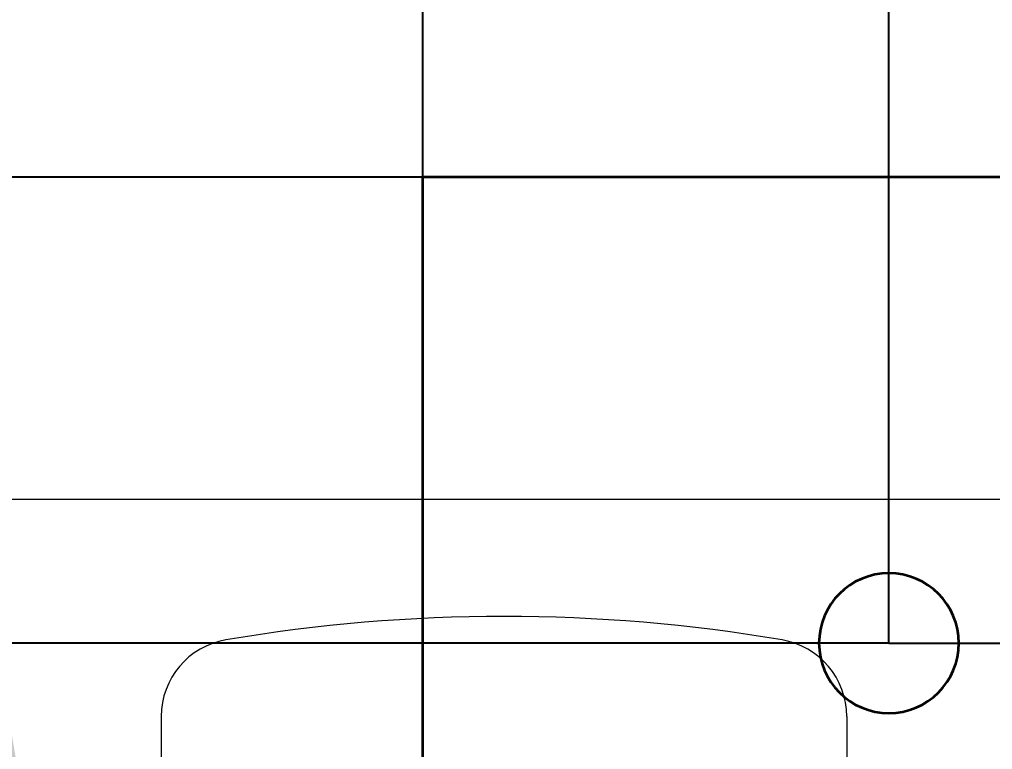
# Model space of a CAD drawing. Header units: inches. Extents: x -12418 to 57169, y -29325 to 19878.
# Drawn here: x 20140 to 20767, y -9368 to -8899 of the extents above; entities that cross this region are included whole.
import ezdxf
from ezdxf.enums import TextEntityAlignment as Align

# ---------------------------------------------------------------- set-up
doc = ezdxf.new("R2010")
doc.units = ezdxf.units.IN
doc.header["$LTSCALE"] = 25
doc.header["$MEASUREMENT"] = 0
doc.header["$PDMODE"] = 3
doc.layers.get('0').update_dxf_attribs({"color": 8})
doc.layers.get('Defpoints').update_dxf_attribs({"color": 8})
doc.layers.add('00-Ground Floor$0$False Ceiling', color=251, linetype='Continuous')
for name, color, linetype, lineweight in [('00-Ground Floor$0$LOADING', 253, 'Continuous', 5), ('E-DIM', 6, 'Continuous', 18), ('E-LITE-CIRC-NUMB', 6, 'Continuous', 25), ('E-LITE-CLNG', 150, 'Continuous', 35), ('E-LITE-CTRL', 6, 'Continuous', 25)]:
    doc.layers.add(name, color=color, linetype=linetype, lineweight=lineweight)
doc.styles.add('DC_Simplex', font='SIMPLEX.shx', dxfattribs={"width": 0.7})
doc.styles.get("Standard").update_dxf_attribs({"font": 'arial.ttf'})
doc.dimstyles.get("Standard").update_dxf_attribs({"dimtxt": 150, "dimasz": 150, "dimexe": 0.18, "dimexo": 0.0625, "dimgap": 1, "dimtad": 1, "dimdec": 0, "dimlfac": 0.1, "dimzin": 0, "dimdsep": 46, "dimtxsty": 'Standard', "dimcen": 0.09, "dimclrd": 256, "dimclrt": 7, "dimadec": 0, "dimazin": 0, "dimtfac": 1, "dimtdec": 0, "dimtofl": 0, "dimtmove": 0, "dimatfit": 3, "dimfxl": 1, "dimtolj": 1, "dimtzin": 0, "dimarcsym": 0})

# ---------------------------------------------------------------- blocks, each defined once
blk = doc.blocks.new('00-Ground Floor$0$GF21018-P')
at = {"color": 0}
for p, q in [((-0.2207, 0.47563), (-0.2207, 0.0675)), ((0.22049, 0.47563), (0.22049, 0.0675))]:
    blk.add_line(p, q, dxfattribs=at)
for centre, radius, start, end in [((-0.0001, -0.52948), 1.06948, 80.36712, 99.63288), ((-0.1707, 0.47563), 0.05, 99.63288, 180), ((0.17049, 0.47563), 0.05, 0, 80.36712)]:
    blk.add_arc(centre, radius, start, end, dxfattribs=at)
blk = doc.blocks.new('00-Ground Floor$0$A$Ce9e1c4c3')
at = {"layer": '00-Ground Floor$0$False Ceiling', "color": 254, "linetype": 'Continuous'}
for p, q in [((-79600, -9957.43), (-79600, -6447.43)), ((-80302.28, -9000), (-76150.49, -9000))]:
    blk.add_line(p, q, dxfattribs=at)
blk = doc.blocks.new('00-Ground Floor')
at = {"layer": '00-Ground Floor$0$LOADING', "elevation": 0}
blk.add_lwpolyline([(21394.71, -9207.43), (21394.71, -8457.43), (19894.71, -8457.43), (19894.71, -9207.43)], close=True, dxfattribs=at)
at = {"layer": '00-Ground Floor$0$False Ceiling', "color": 254}
blk.add_blockref('00-Ground Floor$0$A$Ce9e1c4c3', (100000, 0), dxfattribs=at)
at = {"layer": '00-Ground Floor$0$LOADING', "extrusion": (-2.24021e-05, -7.77426e-06, 1), "xscale": 1000, "yscale": 1000, "zscale": 1000, "rotation": 359.9985892349692}
blk.add_blockref('00-Ground Floor$0$GF21018-P', (20452.34, -9822.81, -0.4), dxfattribs=at)
blk = doc.blocks.new('*U13')
blk.add_lwpolyline([(-300, 300), (-300, -300), (300, -300), (300, 300)], close=True)
blk.add_circle((0, 0), 45)
at = {"layer": 'E-LITE-CIRC-NUMB', "style": 'DC_Simplex', "width": 0.7, "flags": 8}
blk.add_attdef('CIRCUIT', text='', height=200, rotation=0, dxfattribs=at).set_placement((-473.9, 300), align=Align.RIGHT)
at = {"layer": 'E-LITE-CTRL', "style": 'DC_Simplex', "width": 0.7, "flags": 8}
blk.add_attdef('CONTROL', (1118.9, -935), '', height=200, rotation=360, dxfattribs=at)
blk = doc.blocks.new('*D361')
at = {"layer": 'Defpoints', "color": 0, "transparency": 16777216}
for p in [(20700, -7500), (21441.36, -7500), (20700, -9300)]:
    blk.add_point(p, dxfattribs=at)
at = {"layer": 'E-DIM', "color": 0, "lineweight": -2, "transparency": 16777216}
for p, q in [((20700.06, -7500), (21441.54, -7500)), ((20700.06, -9300), (21441.54, -9300))]:
    blk.add_line(p, q, dxfattribs=at)
at = {"layer": 'E-DIM', "lineweight": -2, "transparency": 16777216}
blk.add_line((21441.36, -9150), (21441.36, -7650), dxfattribs=at)
at = {"layer": 'E-DIM', "transparency": 16777216}
for points in [[(21416.36, -7650), (21466.36, -7650), (21441.36, -7500)], [(21416.36, -9150), (21466.36, -9150), (21441.36, -9300)]]:
    blk.add_solid(points, dxfattribs=at)
at = {"layer": 'E-DIM', "color": 7, "transparency": 16777216, "insert": (21363.77, -8400), "char_height": 150, "attachment_point": 5, "rotation": 90}
blk.add_mtext('\\A1;180', dxfattribs=at)
blk = doc.blocks.new('*D362')
at = {"layer": 'Defpoints', "color": 0, "transparency": 16777216}
for p in [(19697.72, -8841.4), (19697.72, -9300, 0), (20700, -9300)]:
    blk.add_point(p, dxfattribs=at)
at = {"layer": 'E-DIM', "color": 0, "lineweight": -2, "transparency": 16777216}
for p, q in [((19697.72, -9299.94), (19697.72, -8841.22)), ((20700, -9299.94), (20700, -8841.22))]:
    blk.add_line(p, q, dxfattribs=at)
at = {"layer": 'E-DIM', "lineweight": -2, "transparency": 16777216}
blk.add_line((20550, -8841.4), (19847.72, -8841.4), dxfattribs=at)
at = {"layer": 'E-DIM', "transparency": 16777216}
for points in [[(19847.72, -8816.4), (19847.72, -8866.4), (19697.72, -8841.4)], [(20550, -8816.4), (20550, -8866.4), (20700, -8841.4)]]:
    blk.add_solid(points, dxfattribs=at)
at = {"layer": 'E-DIM', "color": 7, "transparency": 16777216, "insert": (20198.86, -8763.81), "char_height": 150, "attachment_point": 5}
blk.add_mtext('\\A1;100', dxfattribs=at)
blk = doc.blocks.new('*D363')
at = {"layer": 'Defpoints', "color": 0, "transparency": 16777216}
for p in [(20700, -9300), (20125.72, -9957.43), (20700, -9957.43, 0)]:
    blk.add_point(p, dxfattribs=at)
at = {"layer": 'E-DIM', "color": 0, "lineweight": -2, "transparency": 16777216}
for p, q in [((20699.94, -9300), (20125.54, -9300)), ((20699.94, -9957.43), (20125.54, -9957.43))]:
    blk.add_line(p, q, dxfattribs=at)
at = {"layer": 'E-DIM', "lineweight": -2, "transparency": 16777216}
blk.add_line((20125.72, -9450), (20125.72, -9807.43), dxfattribs=at)
at = {"layer": 'E-DIM', "transparency": 16777216}
for points in [[(20100.72, -9450), (20150.72, -9450), (20125.72, -9300)], [(20100.72, -9807.43), (20150.72, -9807.43), (20125.72, -9957.43)]]:
    blk.add_solid(points, dxfattribs=at)
at = {"layer": 'E-DIM', "color": 7, "transparency": 16777216, "insert": (20048.14, -9628.71), "char_height": 150, "attachment_point": 5, "rotation": 90}
blk.add_mtext('\\A1;66', dxfattribs=at)

msp = doc.modelspace()

# ---------------------------------------------------------------- block references
msp.add_blockref('00-Ground Floor', (0, 0))
at = {"layer": 'E-LITE-CLNG', "xscale": -1}
msp.add_blockref('*U13', (20700, -9300), dxfattribs=at)

# ---------------------------------------------------------------- dimensions: what is measured, and where the dimension line sits
at = {"layer": 'E-DIM'}
for base, p2, picture, middle in [((21441.36, -7500), (20700, -7500), '*D361', (21363.77, -8400)), ((20125.72, -9957.43), (20700, -9957.43, 0), '*D363', (20048.14, -9628.71))]:
    dim = msp.add_linear_dim(base=base, p1=(20700, -9300), p2=p2, angle=90, dimstyle='Standard', dxfattribs=at)
    dim.commit()
    dim.dimension.update_dxf_attribs({"geometry": picture, "text_midpoint": middle})
dim = msp.add_linear_dim(base=(19697.72, -8841.4), p1=(20700, -9300), p2=(19697.72, -9300, 0), dimstyle='Standard', dxfattribs=at)
dim.commit()
dim.dimension.update_dxf_attribs({"geometry": '*D362', "text_midpoint": (20198.86, -8763.81)})

doc.saveas('drawing.dxf')
